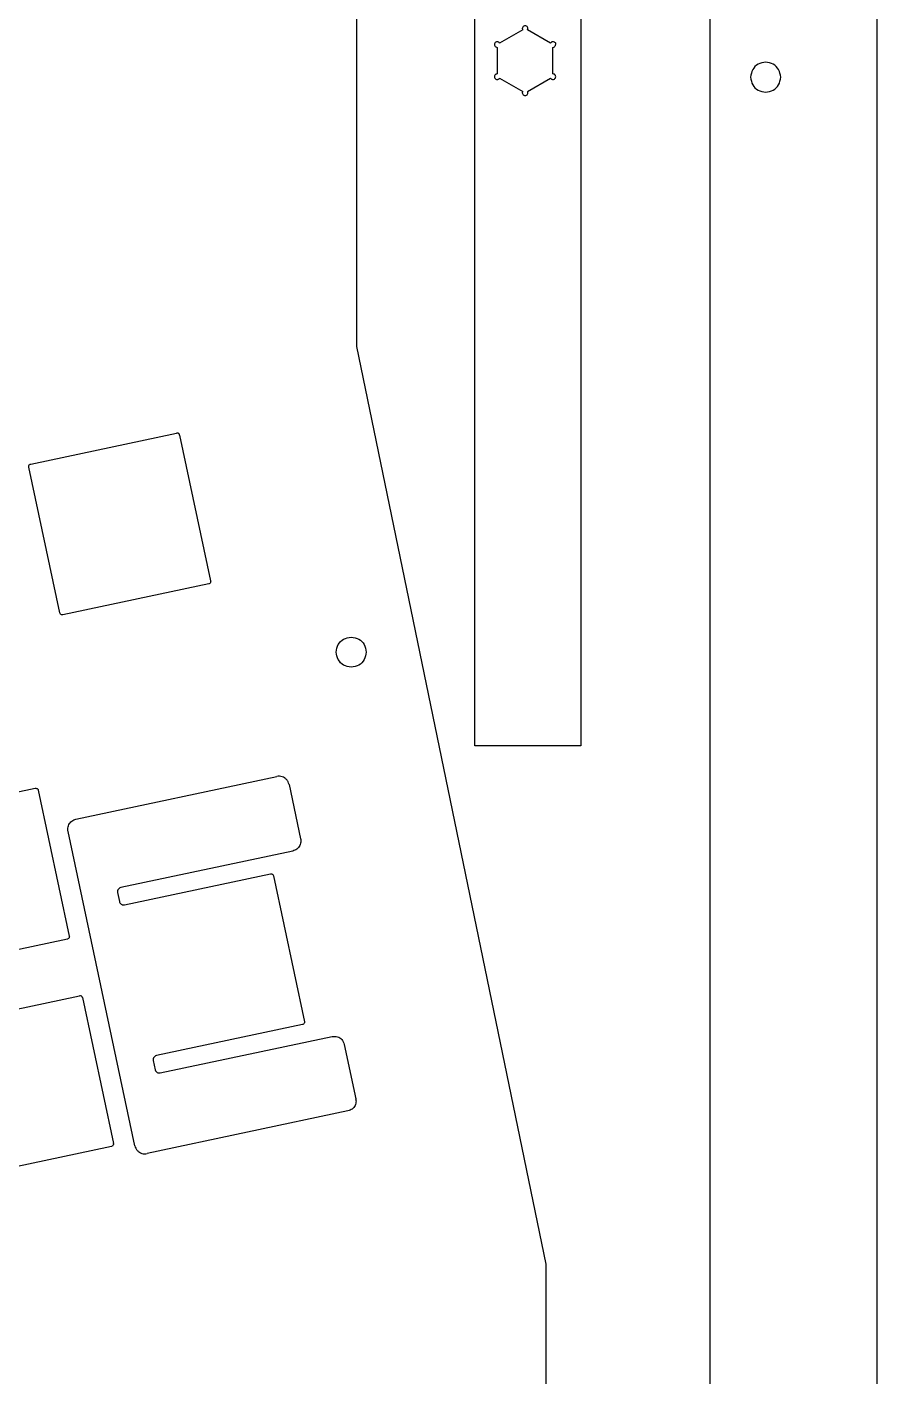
# Model space of a CAD drawing. Extents: x 0 to 594, y 2 to 599.
# Drawn here: x 517.8 to 594.1, y 388 to 509.2 of the extents above; entities that cross this region are included whole.
import ezdxf

# ---------------------------------------------------------------- set-up
doc = ezdxf.new("R2010")
doc.units = 0
doc.layers.add('cutting', color=7, linetype='CONTINUOUS')

msp = doc.modelspace()

# ---------------------------------------------------------------- linework, layer by layer
at = {"layer": 'cutting', "color": 5}
for points in [[(567.520763, 596.661786), (567.520763, 444.596115), (558.022743, 444.596115)], [(579.12061, 595.17043), (579.12061, 240.15693)], [(594.11749, 240.15693), (594.11749, 595.17043)], [(558.022743, 444.596115), (558.022743, 587.166766)], [(547.372481, 584.9819), (547.372481, 480.4753)], [(562.308843, 508.908856), (560.235323, 507.711696)], [(564.808303, 507.711696), (562.734843, 508.908836)], [(560.022333, 507.338776), (560.022333, 504.952536)], [(565.021263, 504.952536), (565.021263, 507.338776)], [(560.235323, 504.579616), (562.308843, 503.382476)], [(562.734813, 503.382476), (564.808273, 504.579616)], [(547.372481, 480.4753), (564.370961, 398.0308)], [(518.132801, 469.9025), (531.237291, 472.688)], [(531.504041, 472.5147), (534.289341, 459.41023)], [(520.744841, 456.53108), (517.959551, 469.6356)], [(534.116091, 459.1433), (521.011621, 456.35817)], [(522.196981, 438.0141), (540.230511, 441.8471)], [(541.327201, 441.13515), (542.366541, 436.24516)], [(505.442851, 437.99792), (518.547321, 440.78339)], [(518.813941, 440.61013), (521.599391, 427.50565)], [(527.487221, 408.67799), (521.484701, 436.91707)], [(541.654391, 435.14847), (526.217271, 431.86727)], [(526.547611, 430.3142), (539.652071, 433.09967)], [(539.918641, 432.92641), (542.704121, 419.82193)], [(525.928641, 431.4226), (526.102761, 430.60318)], [(521.426141, 427.23872), (508.321681, 424.45324)], [(509.402681, 419.36797), (522.507151, 422.15343)], [(522.773931, 421.98018), (525.559391, 408.87571)], [(542.530901, 419.555), (529.426401, 416.76953)], [(529.756711, 415.2168), (545.193511, 418.49801)], [(546.290201, 417.7857), (547.329541, 412.89607)], [(529.137771, 416.3252), (529.311891, 415.50544)], [(546.617421, 411.79903), (528.584081, 407.96587)], [(525.385951, 408.60911), (512.281481, 405.82347)], [(564.370961, 398.0308), (564.370961, 378.03496), (547.372481, 295.59044)]]:
    msp.add_lwpolyline(points, dxfattribs=at)
for points, knots in [([(562.734843, 508.908836), (562.741597, 508.921347), (562.755154, 508.946459), (562.768485, 508.987964), (562.776286, 509.060533), (562.748066, 509.162838), (562.652707, 509.258211), (562.521786, 509.29369), (562.390863, 509.258216), (562.295531, 509.162831), (562.267307, 509.060536), (562.275136, 508.987974), (562.288518, 508.9465), (562.30203, 508.921376), (562.308763, 508.908856)], [0, 0, 0, 0, 0.042599, 0.085503, 0.129773, 0.260452, 0.387264, 0.517953, 0.648636, 0.775433, 0.906108, 0.950371, 0.993256, 1.03585, 1.03585, 1.03585, 1.03585]), ([(560.235323, 507.711696), (560.218762, 507.735089), (560.185687, 507.781812), (560.109716, 507.827629), (560.008319, 507.8469), (559.891362, 507.815121), (559.795906, 507.719681), (559.760451, 507.588495), (559.795883, 507.458695), (559.891457, 507.359187), (559.978273, 507.345647), (560.022333, 507.338776)], [0, 0, 0, 0, 0.085263, 0.170293, 0.258476, 0.38916, 0.515978, 0.646669, 0.777352, 0.904169, 1.034853, 1.034853, 1.034853, 1.034853]), ([(565.021263, 507.338776), (565.067248, 507.347044), (565.1669, 507.36496), (565.246258, 507.518292), (565.325428, 507.690557), (565.220299, 507.76863), (565.143454, 507.818314), (565.034972, 507.846667), (564.933887, 507.827653), (564.85795, 507.7818), (564.824867, 507.735085), (564.808303, 507.711696)], [0, 0, 0, 0, 0.132144, 0.286358, 0.512238, 0.55703, 0.66165, 0.791126, 0.879273, 0.964307, 1.049569, 1.049569, 1.049569, 1.049569]), ([(584.11957, 506.004), (583.883561, 505.966488), (583.417847, 505.892467), (582.881383, 505.356003), (582.807362, 504.890289), (582.76985, 504.65428)], [0, 0, 0, 0, 0.704572, 1.390322, 2.094893, 2.094893, 2.094893, 2.094893]), ([(585.46929, 504.65428), (585.431777, 504.890289), (585.357754, 505.356004), (584.82129, 505.892465), (584.355578, 505.966488), (584.11957, 506.004)], [0, 0, 0, 0, 0.704572, 1.390324, 2.094891, 2.094891, 2.094891, 2.094891]), ([(560.022333, 504.952536), (559.978273, 504.945666), (559.891457, 504.93213), (559.795878, 504.832618), (559.760451, 504.702814), (559.795907, 504.571627), (559.891363, 504.47619), (560.008326, 504.444412), (560.109731, 504.463682), (560.185709, 504.509497), (560.218771, 504.556224), (560.235323, 504.579616)], [0, 0, 0, 0, 0.130683, 0.257498, 0.388197, 0.518881, 0.645697, 0.776381, 0.864586, 0.949619, 1.034863, 1.034863, 1.034863, 1.034863]), ([(564.808273, 504.579616), (564.824836, 504.556223), (564.857917, 504.509499), (564.933888, 504.463686), (565.035292, 504.444411), (565.152259, 504.476182), (565.247727, 504.571626), (565.283171, 504.702814), (565.247755, 504.832619), (565.152165, 504.932138), (565.065335, 504.945668), (565.021263, 504.952536)], [0, 0, 0, 0, 0.085267, 0.170303, 0.258473, 0.38919, 0.516007, 0.646689, 0.777387, 0.904203, 1.034919, 1.034919, 1.034919, 1.034919]), ([(582.76985, 504.65428), (582.807362, 504.418271), (582.881383, 503.952557), (583.417847, 503.416093), (583.883561, 503.342072), (584.11957, 503.30456)], [0, 0, 0, 0, 0.704572, 1.390322, 2.094893, 2.094893, 2.094893, 2.094893]), ([(584.11957, 503.30456), (584.355578, 503.342072), (584.82129, 503.416095), (585.357754, 503.952556), (585.431777, 504.418271), (585.46929, 504.65428)], [0, 0, 0, 0, 0.704567, 1.390319, 2.094891, 2.094891, 2.094891, 2.094891]), ([(562.308843, 503.382476), (562.302091, 503.369949), (562.288548, 503.344826), (562.275199, 503.303335), (562.267401, 503.230782), (562.295624, 503.12849), (562.390878, 503.033089), (562.522109, 502.99762), (562.651897, 503.033055), (562.751414, 503.128632), (562.764952, 503.215452), (562.771823, 503.259515)], [0, 0, 0, 0, 0.042638, 0.085516, 0.129751, 0.260438, 0.387244, 0.517928, 0.648619, 0.775439, 0.90613, 0.90613, 0.90613, 0.90613]), ([(562.771783, 503.259515), (562.770806, 503.274288), (562.768883, 503.303377), (562.755012, 503.344839), (562.741512, 503.369957), (562.734783, 503.382476)], [0, 0, 0, 0, 0.044264, 0.087157, 0.129783, 0.129783, 0.129783, 0.129783]), ([(531.406571, 472.6566), (531.389242, 472.665994), (531.354793, 472.68467), (531.29574, 472.695469), (531.256866, 472.690235), (531.237291, 472.6876)], [0, 0, 0, 0, 0.058902, 0.117096, 0.176122, 0.176122, 0.176122, 0.176122]), ([(531.504041, 472.5147), (531.498508, 472.533612), (531.487502, 472.571227), (531.453454, 472.620729), (531.422258, 472.644583), (531.406541, 472.6566)], [0, 0, 0, 0, 0.058878, 0.117108, 0.176233, 0.176233, 0.176233, 0.176233]), ([(517.959551, 469.6356), (517.958613, 469.640763), (517.956717, 469.651194), (517.955024, 469.666895), (517.953131, 469.71128), (517.970814, 469.783941), (518.035927, 469.867488), (518.100273, 469.890618), (518.132771, 469.9023)], [0, 0, 0, 0, 0.01574, 0.031797, 0.047329, 0.148938, 0.248696, 0.350496, 0.350496, 0.350496, 0.350496]), ([(534.294341, 459.36305), (534.289625, 459.329076), (534.28028, 459.261742), (534.212391, 459.178136), (534.148409, 459.154991), (534.116091, 459.1433)], [0, 0, 0, 0, 0.101612, 0.201385, 0.303219, 0.303219, 0.303219, 0.303219]), ([(534.294341, 459.36305), (534.294228, 459.368284), (534.294001, 459.378801), (534.29232, 459.394584), (534.290337, 459.405012), (534.289341, 459.41025)], [0, 0, 0, 0, 0.015702, 0.031549, 0.04754, 0.04754, 0.04754, 0.04754]), ([(521.011621, 456.35817), (520.971827, 456.35604), (520.893385, 456.35184), (520.78728, 456.420568), (520.759122, 456.493891), (520.744841, 456.53108)], [0, 0, 0, 0, 0.11749, 0.231595, 0.349029, 0.349029, 0.349029, 0.349029]), ([(546.911311, 451.66962), (546.673862, 451.707132), (546.205305, 451.781154), (545.689947, 452.317613), (545.496559, 453.019334), (545.689946, 453.721057), (546.205304, 454.257523), (546.673862, 454.331547), (546.911311, 454.36906)], [0, 0, 0, 0, 0.704565, 1.390311, 2.094876, 2.799453, 3.485202, 4.189768, 4.189768, 4.189768, 4.189768]), ([(546.911311, 454.36906), (547.147314, 454.331546), (547.613021, 454.25752), (548.149474, 453.721059), (548.223498, 453.255347), (548.261011, 453.01934)], [0, 0, 0, 0, 0.704554, 1.390304, 2.094871, 2.094871, 2.094871, 2.094871]), ([(548.261011, 453.01933), (548.223498, 452.783323), (548.149474, 452.317614), (547.613019, 451.781157), (547.147314, 451.707133), (546.911311, 451.66962)], [0, 0, 0, 0, 0.704565, 1.390311, 2.094865, 2.094865, 2.094865, 2.094865]), ([(540.926281, 441.71827), (540.855111, 441.757129), (540.713649, 441.834367), (540.470856, 441.87928), (540.310996, 441.857876), (540.230511, 441.8471)], [0, 0, 0, 0, 0.242303, 0.481616, 0.724275, 0.724275, 0.724275, 0.724275]), ([(541.327201, 441.13515), (541.304301, 441.21302), (541.258798, 441.367744), (541.118916, 441.571231), (540.990759, 441.669054), (540.926281, 441.71827)], [0, 0, 0, 0, 0.24255, 0.481935, 0.724323, 0.724323, 0.724323, 0.724323]), ([(518.547321, 440.78339), (518.587082, 440.785493), (518.665518, 440.78964), (518.771515, 440.72072), (518.799663, 440.647348), (518.813941, 440.61013)], [0, 0, 0, 0, 0.117375, 0.231542, 0.349071, 0.349071, 0.349071, 0.349071]), ([(521.484701, 436.91707), (521.480625, 436.938386), (521.472483, 436.980967), (521.465904, 437.045587), (521.459121, 437.228078), (521.530885, 437.527206), (521.798848, 437.870967), (522.063366, 437.966081), (522.196911, 438.0141)], [0, 0, 0, 0, 0.065081, 0.130008, 0.194617, 0.612694, 1.023022, 1.441412, 1.441412, 1.441412, 1.441412]), ([(542.366541, 436.24516), (542.370618, 436.22384), (542.378766, 436.181225), (542.385342, 436.116487), (542.392114, 435.934042), (542.320274, 435.63505), (542.052301, 435.291585), (541.787832, 435.196488), (541.654291, 435.14847)], [0, 0, 0, 0, 0.065094, 0.130111, 0.194966, 0.612566, 1.022768, 1.441159, 1.441159, 1.441159, 1.441159]), ([(539.652071, 433.09967), (539.69183, 433.101774), (539.770256, 433.105924), (539.876232, 433.036993), (539.904368, 432.963627), (539.918641, 432.92641)], [0, 0, 0, 0, 0.117367, 0.231512, 0.349034, 0.349034, 0.349034, 0.349034]), ([(526.217271, 431.86727), (526.163139, 431.847799), (526.055893, 431.809223), (525.947397, 431.669784), (525.91819, 431.548504), (525.921045, 431.474508), (525.923732, 431.448381), (525.926821, 431.431169), (525.928361, 431.42259)], [0, 0, 0, 0, 0.169585, 0.335978, 0.505439, 0.531709, 0.558015, 0.584156, 0.584156, 0.584156, 0.584156]), ([(526.102761, 430.60318), (526.112042, 430.571548), (526.130471, 430.50874), (526.18718, 430.426142), (526.239169, 430.386494), (526.265321, 430.36655)], [0, 0, 0, 0, 0.098509, 0.1956, 0.293876, 0.293876, 0.293876, 0.293876]), ([(526.265321, 430.36655), (526.294137, 430.350793), (526.351459, 430.319447), (526.449971, 430.301258), (526.514892, 430.309896), (526.547611, 430.31425)], [0, 0, 0, 0, 0.098134, 0.195215, 0.293857, 0.293857, 0.293857, 0.293857]), ([(521.604391, 427.45847), (521.599675, 427.424495), (521.590329, 427.357161), (521.522443, 427.273551), (521.458459, 427.250409), (521.426141, 427.23872)], [0, 0, 0, 0, 0.101614, 0.201389, 0.303221, 0.303221, 0.303221, 0.303221]), ([(521.604391, 427.45847), (521.604278, 427.463704), (521.604051, 427.474221), (521.60237, 427.490004), (521.600387, 427.500432), (521.599391, 427.50567)], [0, 0, 0, 0, 0.015702, 0.031549, 0.04754, 0.04754, 0.04754, 0.04754]), ([(522.676461, 422.1221), (522.659139, 422.131531), (522.624705, 422.15028), (522.565639, 422.161186), (522.526739, 422.156007), (522.507151, 422.1534)], [0, 0, 0, 0, 0.058937, 0.117161, 0.176212, 0.176212, 0.176212, 0.176212]), ([(522.773931, 421.98018), (522.768399, 421.999094), (522.757396, 422.036715), (522.723347, 422.086224), (522.692149, 422.110081), (522.676431, 422.1221)], [0, 0, 0, 0, 0.058884, 0.11712, 0.17625, 0.17625, 0.17625, 0.17625]), ([(542.704121, 419.82193), (542.705057, 419.816742), (542.70693, 419.806355), (542.708675, 419.790593), (542.710493, 419.746159), (542.692887, 419.673384), (542.627737, 419.589825), (542.563397, 419.566673), (542.530901, 419.55498)], [0, 0, 0, 0, 0.015813, 0.031657, 0.047529, 0.149142, 0.248912, 0.350725, 0.350725, 0.350725, 0.350725]), ([(545.193511, 418.49801), (545.357186, 418.506702), (545.679873, 418.523838), (546.116021, 418.24053), (546.231584, 417.938764), (546.290201, 417.7857)], [0, 0, 0, 0, 0.483192, 0.952617, 1.435809, 1.435809, 1.435809, 1.435809]), ([(529.426401, 416.76953), (529.372276, 416.750088), (529.265072, 416.711579), (529.156508, 416.572302), (529.127325, 416.451099), (529.130172, 416.377175), (529.132879, 416.35105), (529.135953, 416.333814), (529.137491, 416.32519)], [0, 0, 0, 0, 0.169542, 0.335808, 0.505188, 0.531391, 0.557631, 0.583903, 0.583903, 0.583903, 0.583903]), ([(529.311891, 415.50544), (529.335671, 415.443393), (529.382556, 415.321059), (529.559464, 415.206266), (529.690321, 415.213254), (529.756711, 415.2168)], [0, 0, 0, 0, 0.195887, 0.386211, 0.582209, 0.582209, 0.582209, 0.582209]), ([(547.350051, 412.70249), (547.330647, 412.562793), (547.292191, 412.285932), (547.013232, 411.942117), (546.750218, 411.847036), (546.617421, 411.79903)], [0, 0, 0, 0, 0.417839, 0.828105, 1.246497, 1.246497, 1.246497, 1.246497]), ([(547.350051, 412.70249), (547.349596, 412.724159), (547.348686, 412.767483), (547.341864, 412.83222), (547.333723, 412.874782), (547.329651, 412.89607)], [0, 0, 0, 0, 0.065003, 0.129967, 0.19497, 0.19497, 0.19497, 0.19497]), ([(525.564391, 408.82851), (525.559666, 408.794616), (525.550292, 408.727376), (525.48233, 408.643899), (525.418311, 408.620791), (525.385951, 408.60911)], [0, 0, 0, 0, 0.101376, 0.201111, 0.303059, 0.303059, 0.303059, 0.303059]), ([(525.564391, 408.82851), (525.564278, 408.833744), (525.564051, 408.844261), (525.56237, 408.860044), (525.560387, 408.870472), (525.559391, 408.87571)], [0, 0, 0, 0, 0.015702, 0.031549, 0.04754, 0.04754, 0.04754, 0.04754]), ([(527.487221, 408.67799), (527.510117, 408.600097), (527.555599, 408.445363), (527.695403, 408.241859), (527.823514, 408.144059), (527.887961, 408.09486)], [0, 0, 0, 0, 0.242613, 0.481953, 0.724232, 0.724232, 0.724232, 0.724232]), ([(527.887961, 408.09486), (527.959213, 408.055944), (528.100784, 407.978623), (528.343706, 407.933616), (528.503599, 407.955071), (528.584081, 407.96587)], [0, 0, 0, 0, 0.242602, 0.482026, 0.724679, 0.724679, 0.724679, 0.724679])]:
    msp.add_open_spline(points, degree=3, knots=knots, dxfattribs=at)

doc.saveas('drawing.dxf')
